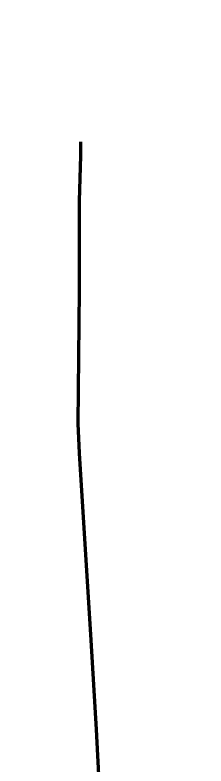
# Model space of a CAD drawing. Header units: metres. Extents: x 599858 to 604937, y 1147506 to 1148114.
# Drawn here: x 601326.96 to 601328.41, y 1148005.19 to 1148010.9 of the extents above; entities that cross this region are included whole.
import ezdxf

# ---------------------------------------------------------------- set-up
doc = ezdxf.new("R2010")
doc.units = ezdxf.units.M
doc.header["$MEASUREMENT"] = 0
doc.linetypes.add('DGN Style 5', pattern=[36.969413, 15.844034, -21.125379])
doc.layers.add('TF_T_---_Kabl-_2', color=5, linetype='DGN Style 5', lineweight=70)

msp = doc.modelspace()

# ---------------------------------------------------------------- linework, layer by layer
at = {"layer": 'TF_T_---_Kabl-_2', "flags": 128}
msp.add_lwpolyline([(601328.41, 1147994.13), (601328.39, 1147994.32), (601328.33, 1147995.12), (601328.29, 1147995.62), (601328.25, 1147996.06), (601328.24, 1147996.16), (601328.18, 1147997), (601328.16, 1147997.25), (601328.11, 1147997.87), (601328.1, 1147997.91), (601328.07, 1147998.27), (601328.02, 1147998.98), (601328, 1147999.23), (601327.96, 1147999.73), (601327.95, 1147999.79), (601327.91, 1148000.34), (601327.87, 1148000.84), (601327.796217, 1148001.646785), (601327.8, 1148001.68), (601327.76, 1148002.28), (601327.76, 1148002.34), (601327.69, 1148003.5), (601327.67, 1148003.82), (601327.67, 1148003.88), (601327.65, 1148004.13), (601327.58, 1148005.47), (601327.54, 1148006.15), (601327.45, 1148007.57), (601327.439032, 1148007.795735), (601327.45, 1148008.81), (601327.45, 1148009.49), (601327.46, 1148009.83), (601327.46, 1148010.09), (601327.46, 1148010.34), (601327.46, 1148010.88), (601327.47, 1148012.01), (601327.48, 1148012.57), (601327.49, 1148013.89), (601327.49, 1148014.03), (601327.49, 1148014.26), (601327.486459, 1148014.559171), (601327.06, 1148015.28), (601326.96129, 1148015.450633)], dxfattribs=at)

doc.saveas('drawing.dxf')
